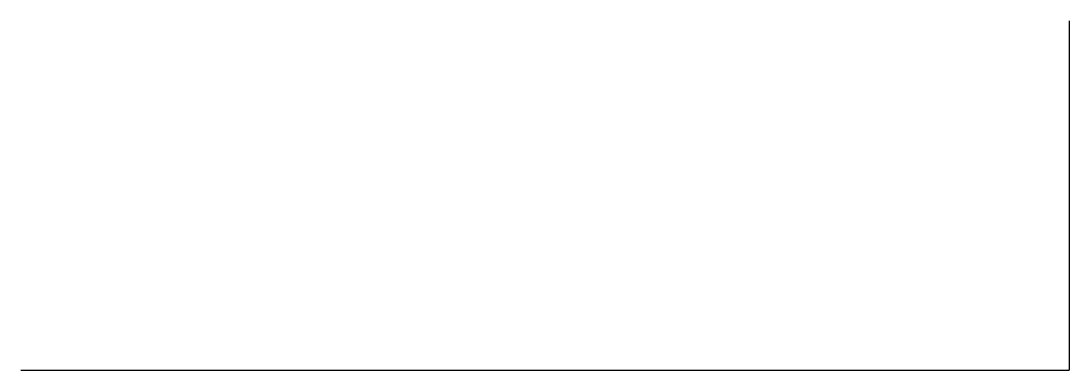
# Model space of a CAD drawing. Units: millimetres at full size, sheet at 1:100. Extents: x -15551 to 21184, y -3490 to 8755.
import ezdxf

# ---------------------------------------------------------------- set-up
doc = ezdxf.new("R2010")
doc.units = ezdxf.units.MM
doc.header["$LTSCALE"] = 100
doc.layers.add('0-0', color=7, linetype='Continuous')

msp = doc.modelspace()

# ---------------------------------------------------------------- linework, layer by layer
at = {"layer": '0-0'}
for p in [(21183.7, 8755.1), (-15551, -3489.8)]:
    msp.add_line(p, (21183.7, -3489.8), dxfattribs=at)

doc.saveas('drawing.dxf')
